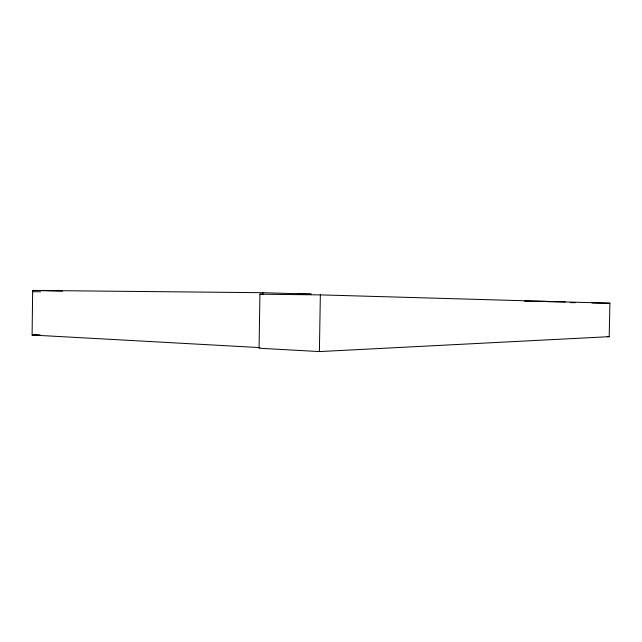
<?xml version="1.0" encoding="UTF-8"?>
<svg xmlns="http://www.w3.org/2000/svg" width="642" height="642" viewBox="0 0 642 642"><rect width="100%" height="100%" fill="white"/><g stroke="black" fill="none" stroke-linecap="round" stroke-linejoin="round"><path stroke-width="0.96" d="M297.206 293.972L311.193 294.124L262.859 292.704L32.662 290.417L32.1 335.028L40.197 335.477M259.922 294.205L259.055 348.221L319.395 351.583L609.194 336.681L609.9 303.209L320.35 294.879L259.922 294.205L261.904 294.261M262.827 294.702L262.859 292.704M319.395 351.583L320.35 294.879M40.109 334.867L32.1 335.028L259.978 347.603M32.646 291.693L40.751 291.781M524.666 301.098L545.66 301.387M525.172 301.387L527.17 301.419M547.225 301.7L565.273 301.949M570.216 302.631L575.184 302.703M592.044 302.952L609.9 303.209M32.662 290.417L36.634 290.513M41.594 290.641L62.443 291.155M607.212 336.609L609.194 336.681"/></g></svg>
